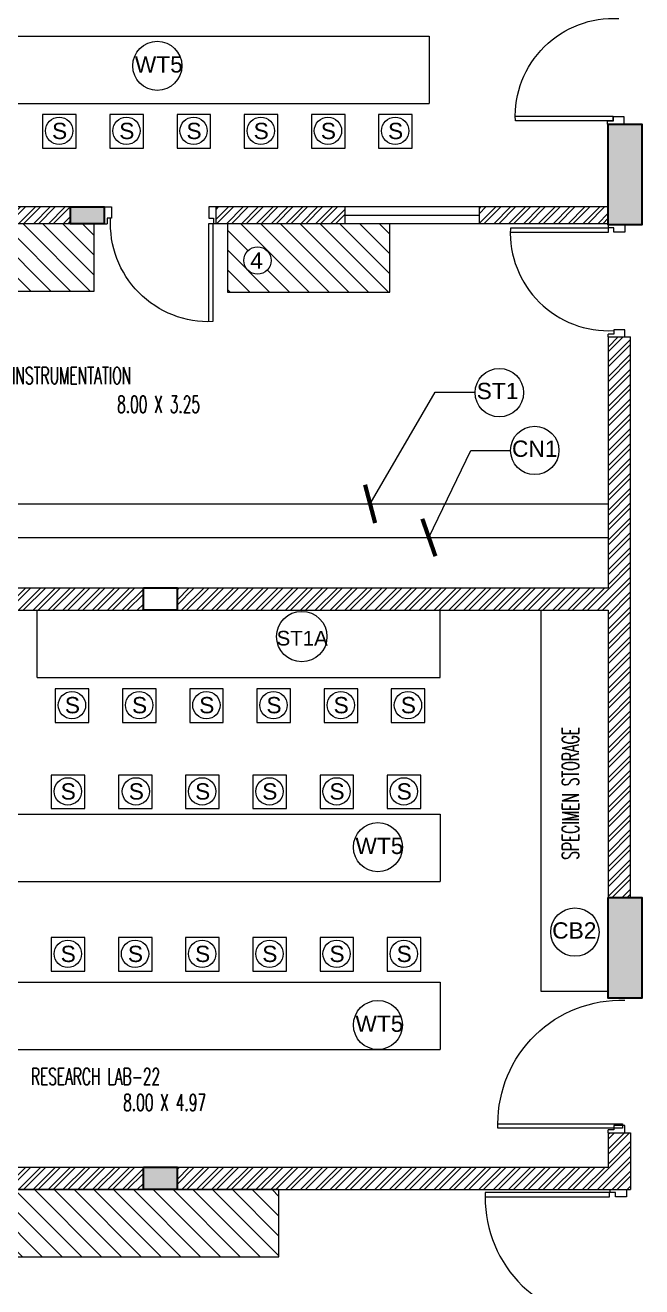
# Model space of a CAD drawing. Header units: inches. Extents: x 5899882 to 5988838, y -468923 to -96891.
# Drawn here: x 5961623 to 5967129, y -386169 to -374910 of the extents above; entities that cross this region are included whole.
import ezdxf

# ---------------------------------------------------------------- set-up
doc = ezdxf.new("R2010")
doc.units = ezdxf.units.IN
doc.header["$MEASUREMENT"] = 0
doc.layers.add('0- SLC ARCH LAYOUT', color=7, linetype='Continuous')
for name, color, linetype, lineweight in [('ARCL-HATCH-B', 8, 'Continuous', 5), ('ARLC-COL', 8, 'Continuous', 30), ('ARLC-DOOR-W', 8, 'Continuous', 5), ('ARLC-EXIS.FURN', 8, 'Continuous', 9), ('ARLC-FUR (NOMN)', 8, 'Continuous', 9), ('ARLC-FURN', 8, 'Continuous', 9), ('ARLC-GAS BURNER', 8, 'Continuous', 5), ('ARLC-HATCH-C', 8, 'Continuous', 5), ('ARLC-TEXT0', 8, 'Continuous', 20), ('ARLC-WALL', 8, 'Continuous', 15)]:
    doc.layers.add(name, color=color, linetype=linetype, lineweight=lineweight)
doc.styles.add('ARAIL', font='arial.ttf')
doc.styles.add('RS', font='simplex8.shx', dxfattribs={"width": 0.6, "height": 150})
doc.styles.get("Standard").update_dxf_attribs({"font": 'arial.ttf'})
doc.dimstyles.new('dim-100', dxfattribs={"dimscale": 100, "dimtxt": 1.5, "dimasz": 1.2, "dimexe": 1.5, "dimexo": 1.5, "dimgap": 0.4, "dimtad": 0, "dimdec": 0, "dimdsep": 46, "dimtxsty": 'ARAIL', "dimblk": 'ARCHTICK', "dimcen": 2.5, "dimdle": 1.5, "dimclrd": 1, "dimclre": 252, "dimclrt": 4, "dimadec": 1, "dimazin": 0, "dimtfac": 1, "dimtdec": 0, "dimtmove": 2, "dimatfit": 3, "dimldrblk": 'ARCHTICK', "dimfxl": 1, "dimarcsym": 0})
pattern_1 = [(45, (-5568073.5, 103535), (-66.2912607, 66.2912607), []), (45, (-5568029.31, 103535), (-66.2912607, 66.2912607), [])]

# ---------------------------------------------------------------- blocks, each defined once
blk = doc.blocks.new('jjuj')
at = {"layer": 'ARLC-DOOR-W', "ltscale": 0.1}
for p, q in [((5733136, -29654), (5733136, -29679)), ((5733286, -29654), (5733286, -29719))]:
    blk.add_line(p, q, dxfattribs=at)
blk.add_lwpolyline([(5733286, -29719), (5733186, -29719), (5733186, -29679), (5733136, -29679)], dxfattribs=at)
blk = doc.blocks.new('frame')
at = {"layer": 'ARLC-DOOR-W', "ltscale": 0.1}
for p, q in [((5733286, -31004), (5733286, -30939)), ((5733136, -31004), (5733136, -30979)), ((5733136, -31004), (5733286, -31004))]:
    blk.add_line(p, q, dxfattribs=at)
blk.add_lwpolyline([(5733286, -30939), (5733186, -30939), (5733186, -30979), (5733136, -30979)], dxfattribs=at)
blk = doc.blocks.new('gfhmk')
at = {"layer": 'ARLC-DOOR-W', "ltscale": 0.1}
for p, q in [((5733137, -36568), (5732263, -36568)), ((5733137, -36568), (5733137, -36608)), ((5733137, -36608), (5732262, -36608))]:
    blk.add_line(p, q, dxfattribs=at)
blk.add_arc((5733137, -36608), 875, 177.3797, 273.233, dxfattribs=at)
blk = doc.blocks.new('hjmh')
at = {"layer": 'ARLC-DOOR-W', "ltscale": 0.1}
for p, q in [((5668.312, -1072.854), (5667.201, -1072.854)), ((5667.201, -1072.854), (5667.201, -1072.894)), ((5667.201, -1072.894), (5668.312, -1072.894)), ((5668.312, -1072.894), (5668.312, -1072.854))]:
    blk.add_line(p, q, dxfattribs=at)
blk.add_arc((5668.299, -1072.899), 1.098, 179.7169, 271.8564, dxfattribs=at)
blk = doc.blocks.new('_ArchTick')
at = {"color": 0, "linetype": 'ByBlock', "const_width": 0.15}
blk.add_lwpolyline([(-0.5, -0.5), (0.5, 0.5)], dxfattribs=at)
blk = doc.blocks.new('A$C250334D4')
at = {"layer": 'ARCL-HATCH-B'}
h = blk.add_hatch(dxfattribs=at)
h.set_pattern_fill('ANSI32', color=256, scale=250)
h.set_pattern_definition(pattern_1)
h.paths.add_polyline_path([(16845, -19425), (15995, -19425), (15995, -19575), (16845, -19575)])
h = blk.add_hatch(dxfattribs=at)
h.set_pattern_fill('ANSI32', color=256, scale=250)
h.set_pattern_definition(pattern_1)
h.paths.add_polyline_path([(19295, -19425), (18145, -19425), (18145, -19575), (19295, -19575)])
h = blk.add_hatch(dxfattribs=at)
h.set_pattern_fill('ANSI32', color=256, scale=250)
h.set_pattern_definition(pattern_1)
h.paths.add_polyline_path([(21645, -19425), (20495, -19425), (20495, -19575), (21645, -19575)])
h = blk.add_hatch(dxfattribs=at)
h.set_pattern_fill('ANSI32', color=256, scale=250)
h.set_pattern_definition(pattern_1)
h.paths.add_polyline_path([(21845, -20585), (21645, -20585), (21645, -22825), (17795, -22825), (17795, -23025), (21645, -23025), (21645, -25588), (21845, -25588)])
h = blk.add_hatch(dxfattribs=at)
h.set_pattern_fill('ANSI32', color=256, scale=250)
h.set_pattern_definition(pattern_1)
h.paths.add_polyline_path([(17495, -22825), (13645, -22825), (13645, -23025), (17495, -23025)])
h = blk.add_hatch(dxfattribs=at)
h.set_pattern_fill('ANSI32', color=256, scale=250)
h.set_pattern_definition(pattern_1)
h.paths.add_polyline_path([(21845, -27688), (21645, -27688), (21645, -27995), (17795, -27995), (17795, -28195), (18705, -28195), (21845, -28195)])
h = blk.add_hatch(dxfattribs=at)
h.set_pattern_fill('ANSI32', color=256, scale=250)
h.set_pattern_definition(pattern_1)
h.paths.add_polyline_path([(17495, -27995), (13645, -27995), (13645, -28045), (13645, -28195), (17495, -28195)])
at = {"layer": 'ARLC-HATCH-C', "ltscale": 0.1}
for points in [[(21645, -19585), (21645, -18685), (21945, -18685), (21945, -19585)], [(16845, -19425), (17145, -19425), (17145, -19575), (16845, -19575)], [(21645, -26488), (21645, -25588), (21945, -25588), (21945, -26488)], [(17795, -28195), (17795, -27995), (17495, -27995), (17495, -28195)], [(17795, -28195), (17795, -27995), (17495, -27995), (17495, -28195)]]:
    blk.add_hatch(color=256, dxfattribs=at).paths.add_polyline_path(points)
at = {"layer": 'ARLC-HATCH-C'}
h = blk.add_hatch(dxfattribs=at)
h.set_pattern_fill('ANSI31', color=256, scale=1000, angle=90, style=0)
h.set_pattern_definition([(135, (-5614681.91, 105629.48), (-88.3883476, -88.3883476), [])])
h.paths.add_polyline_path([(14395, -19575), (14395, -20175), (17055, -20175), (17055, -19575)])
h.paths.add_polyline_path([(14756, -19874, -1), (14513, -19874, -1)], flags=16)
h.paths.add_polyline_path([(19695, -20185), (19695, -19575), (18245, -19575), (18245, -20185)])
h.paths.add_polyline_path([(18391, -19902, -1), (18635, -19902, -1)], flags=16)
h.paths.add_polyline_path([(14534, -19984), (14720, -19984), (14720, -19765), (14534, -19765)], flags=24)
h.paths.add_polyline_path([(18412, -20011), (18598, -20011), (18598, -19793), (18412, -19793)], flags=24)
h = blk.add_hatch(dxfattribs=at)
h.set_pattern_fill('ANSI31', color=256, scale=1000, angle=90, style=0)
h.set_pattern_definition([(135, (-5568073.5, 103535), (-88.3883476, -88.3883476), [])])
h.paths.add_polyline_path([(13645, -28795), (18705, -28795), (18705, -28195), (13645, -28195)])
at = {"layer": 'ARLC-COL'}
for points in [[(21645, -18685), (21945, -18685), (21945, -19585), (21645, -19585)], [(16845, -19425), (17145, -19425), (17145, -19575), (16845, -19575)], [(16845, -19425), (17145, -19425), (17145, -19575), (16845, -19575)], [(17495, -22825), (17795, -22825), (17795, -23025), (17495, -23025)], [(17495, -22825), (17795, -22825), (17795, -23025), (17495, -23025)], [(21645, -25588), (21945, -25588), (21945, -26488), (21645, -26488)], [(17495, -27995), (17795, -27995), (17795, -28195), (17495, -28195)], [(17495, -27995), (17795, -27995), (17795, -28195), (17495, -28195)], [(17495, -27995), (17795, -27995), (17795, -28195), (17495, -28195)], [(17495, -27995), (17795, -27995), (17795, -28195), (17495, -28195)]]:
    blk.add_lwpolyline(points, close=True, dxfattribs=at)
at = {"layer": 'ARLC-DOOR-W'}
for p, q in [((20495, -19425), (19295, -19425)), ((20495, -19500), (19295, -19500)), ((20495, -19575), (19295, -19575))]:
    blk.add_line(p, q, dxfattribs=at)
at = {"layer": 'ARLC-EXIS.FURN'}
for points in [[(14395, -20175), (17055, -20175), (17055, -19575), (14395, -19575)], [(18245, -20185), (19695, -20185), (19695, -19575), (18245, -19575)], [(13645, -28795), (18705, -28795), (18705, -28195), (13645, -28195)]]:
    blk.add_lwpolyline(points, close=True, dxfattribs=at)
at = {"layer": 'ARLC-FUR (NOMN)'}
for centre, radius in [((17619, -18165), 219), ((16743, -18746), 122), ((17343, -18746), 122), ((17943, -18746), 122), ((18543, -18746), 122), ((19143, -18746), 122), ((19743, -18746), 122), ((18513, -19902), 122), ((20673, -21082), 216), ((20989, -21598), 216), ((18909, -23259), 225), ((16857, -23871), 122), ((17457, -23871), 122), ((18057, -23871), 122), ((18657, -23871), 122), ((19257, -23871), 122), ((19857, -23871), 122), ((16820, -24641), 122), ((17428, -24641), 122), ((18020, -24641), 122), ((18620, -24641), 122), ((19220, -24641), 122), ((19820, -24641), 122), ((19589, -25139), 219), ((21348, -25897), 216), ((16820, -26091), 122), ((17420, -26091), 122), ((18020, -26091), 122), ((18620, -26091), 122), ((19220, -26091), 122), ((19820, -26091), 122), ((19589, -26726), 219)]:
    blk.add_circle(centre, radius, dxfattribs=at)
at = {"layer": 'ARLC-FURN'}
for p, q in [((15245, -17900), (20045, -17900)), ((15245, -18500), (20045, -18500)), ((16545, -23625), (16545, -23025)), ((20145, -23625), (20145, -23025)), ((21045, -23025), (21045, -26425)), ((16545, -23625), (20145, -23625)), ((15245, -24845), (20145, -24845)), ((20145, -24845), (20145, -25445)), ((15245, -25445), (20145, -25445)), ((15245, -26345), (20145, -26345)), ((17145, -26345), (20145, -26345)), ((20145, -26345), (20145, -26945)), ((21045, -26425), (21645, -26425)), ((15245, -26945), (20145, -26945))]:
    blk.add_line(p, q, dxfattribs=at)
at = {"layer": 'ARLC-FURN', "ltscale": 0.1}
for p, q in [((20045, -17900), (20045, -18500)), ((14395, -22075), (21645, -22075))]:
    blk.add_line(p, q, dxfattribs=at)
at = {"layer": 'ARLC-FURN', "ltscale": 0.002}
blk.add_line((14395, -22375), (21645, -22375), dxfattribs=at)
at = {"layer": 'ARLC-FURN'}
for points in [[(16595, -18600), (16595, -18900), (16895, -18900), (16895, -18600)], [(17195, -18600), (17195, -18900), (17495, -18900), (17495, -18600)], [(17795, -18600), (17795, -18900), (18095, -18900), (18095, -18600)], [(18395, -18600), (18395, -18900), (18695, -18900), (18695, -18600)], [(18995, -18600), (18995, -18900), (19295, -18900), (19295, -18600)], [(19595, -18600), (19595, -18900), (19895, -18900), (19895, -18600)], [(16708, -23725), (16708, -24025), (17008, -24025), (17008, -23725)], [(17308, -23725), (17308, -24025), (17608, -24025), (17608, -23725)], [(17908, -23725), (17908, -24025), (18208, -24025), (18208, -23725)], [(18508, -23725), (18508, -24025), (18808, -24025), (18808, -23725)], [(19108, -23725), (19108, -24025), (19408, -24025), (19408, -23725)], [(19708, -23725), (19708, -24025), (20008, -24025), (20008, -23725)], [(16672, -24495), (16672, -24795), (16972, -24795), (16972, -24495)], [(17272, -24495), (17272, -24795), (17572, -24795), (17572, -24495)], [(17872, -24495), (17872, -24795), (18172, -24795), (18172, -24495)], [(18472, -24495), (18472, -24795), (18772, -24795), (18772, -24495)], [(19072, -24495), (19072, -24795), (19372, -24795), (19372, -24495)], [(19672, -24495), (19672, -24795), (19972, -24795), (19972, -24495)], [(16672, -25945), (16672, -26245), (16972, -26245), (16972, -25945)], [(17272, -25945), (17272, -26245), (17572, -26245), (17572, -25945)], [(17872, -25945), (17872, -26245), (18172, -26245), (18172, -25945)], [(18472, -25945), (18472, -26245), (18772, -26245), (18772, -25945)], [(19072, -25945), (19072, -26245), (19372, -26245), (19372, -25945)], [(19672, -25945), (19672, -26245), (19972, -26245), (19972, -25945)]]:
    blk.add_lwpolyline(points, close=True, dxfattribs=at)
at = {"layer": 'ARLC-WALL', "ltscale": 0.1}
for p, q in [((17145, -19425), (13645, -19425)), ((17145, -19575), (17145, -19425)), ((21645, -19425), (18145, -19425)), ((18145, -19575), (18145, -19425)), ((19295, -19575), (19295, -19425)), ((20495, -19575), (20495, -19425)), ((17145, -19575), (13645, -19575)), ((21645, -19575), (18145, -19575)), ((21645, -20585), (21645, -22825)), ((21645, -20585), (21845, -20585)), ((21845, -25588), (21845, -20585)), ((13645, -22825), (21645, -22825)), ((13645, -23025), (21645, -23025)), ((21645, -23025), (21645, -25588)), ((21645, -27688), (21645, -27995)), ((21645, -27688), (21845, -27688)), ((21845, -27688), (21845, -28195)), ((13645, -27995), (17495, -27995)), ((17795, -27995), (21645, -27995)), ((13645, -28195), (17495, -28195)), ((17795, -28195), (21845, -28195))]:
    blk.add_line(p, q, dxfattribs=at)
blk.add_blockref('jjuj', (-5711476, 1459))
at = {"layer": 'ARLC-DOOR-W', "xscale": -1}
for name, p, rotation in [('gfhmk', (-5711447, -55225), 180), ('frame', (48149, -5752711), 270), ('jjuj', (47799, -5752711), 270), ('gfhmk', (54684, -5752711), 270), ('jjuj', (-5711491, -50239), 180)]:
    blk.add_blockref(name, p, dxfattribs=dict(at, rotation=rotation))
at = {"layer": 'ARLC-DOOR-W'}
for name, p in [('frame', (-5711497, 12319)), ('jjuj', (-5711491, 10069)), ('gfhmk', (-5711491, 16954)), ('frame', (-5711491, 3316))]:
    blk.add_blockref(name, p, dxfattribs=at)
at = {"layer": 'ARLC-DOOR-W', "xscale": -1000, "yscale": 1000, "zscale": 1000, "rotation": 180}
blk.add_blockref('hjmh', (-5646540, -1100502), dxfattribs=at)
at = {"layer": 'ARLC-DOOR-W', "ltscale": 0.1, "xscale": 1000, "yscale": 1000, "zscale": 1000}
blk.add_blockref('hjmh', (-5646655, 1044633), dxfattribs=at)
at = {"layer": 'ARLC-FUR (NOMN)'}
for s, height, p in [('WT5', 145.4, (17418, -18225)), ('S ', 145.4, (16679, -18819)), ('S ', 145.4, (17279, -18819)), ('S ', 145.4, (17879, -18819)), ('S ', 145.4, (18479, -18819)), ('S ', 145.4, (19079, -18819)), ('S ', 145.4, (19679, -18819)), ('4', 145, (18449, -19975)), ('ST1', 145.4, (20471, -21140)), ('CN1', 145.4, (20786, -21655)), ('ST1A', 130.8, (18684, -23339)), ('S ', 145.4, (16793, -23944)), ('S ', 145.4, (17393, -23944)), ('S ', 145.4, (17993, -23944)), ('S ', 145.4, (18593, -23944)), ('S ', 145.4, (19193, -23944)), ('S ', 145.4, (19793, -23944)), ('S ', 145.4, (16756, -24714)), ('S ', 145.4, (17364, -24714)), ('S ', 145.4, (17956, -24714)), ('S ', 145.4, (18556, -24714)), ('S ', 145.4, (19156, -24714)), ('S ', 145.4, (19756, -24714)), ('WT5', 145.4, (19388, -25200)), ('CB2', 145.4, (21145, -25955)), ('S ', 145.4, (16756, -26164)), ('S ', 145.4, (17356, -26164)), ('S ', 145.4, (17956, -26164)), ('S ', 145.4, (18556, -26164)), ('S ', 145.4, (19156, -26164)), ('S ', 145.4, (19756, -26164)), ('WT5', 145.4, (19388, -26787))]:
    blk.add_text(s, height=height, dxfattribs=at).set_placement(p)
at = {"layer": 'ARLC-TEXT0', "style": 'RS', "width": 0.6}
for s, p in [('INSTRUMENTATION ', (16322, -21005)), ('8.00 X 3.25', (17260, -21261)), ('RESEARCH LAB-22', (16491, -27261)), ('8.00 X 4.97', (17314, -27493))]:
    blk.add_text(s, height=150, dxfattribs=at).set_placement(p)
blk.add_text('SPECIMEN STORAGE', height=150, rotation=90, dxfattribs=at).set_placement((21384, -25251))
at = {"layer": 'ARLC-GAS BURNER'}
for points in [[(19519, -22075), (20101, -21078), (20455, -21078)], [(20044, -22375), (20418, -21598), (20773, -21598)]]:
    blk.add_leader(points, dimstyle='dim-100', override={"dimasz": 2.5, "dimdle": 0.05, "dimlwd": 0, "dimlwe": 0}, dxfattribs=at)

msp = doc.modelspace()

# ---------------------------------------------------------------- block references
at = {"layer": '0- SLC ARCH LAYOUT'}
msp.add_blockref('A$C250334D4', (5945183.9, -357106.9), dxfattribs=at)

doc.saveas('drawing.dxf')
